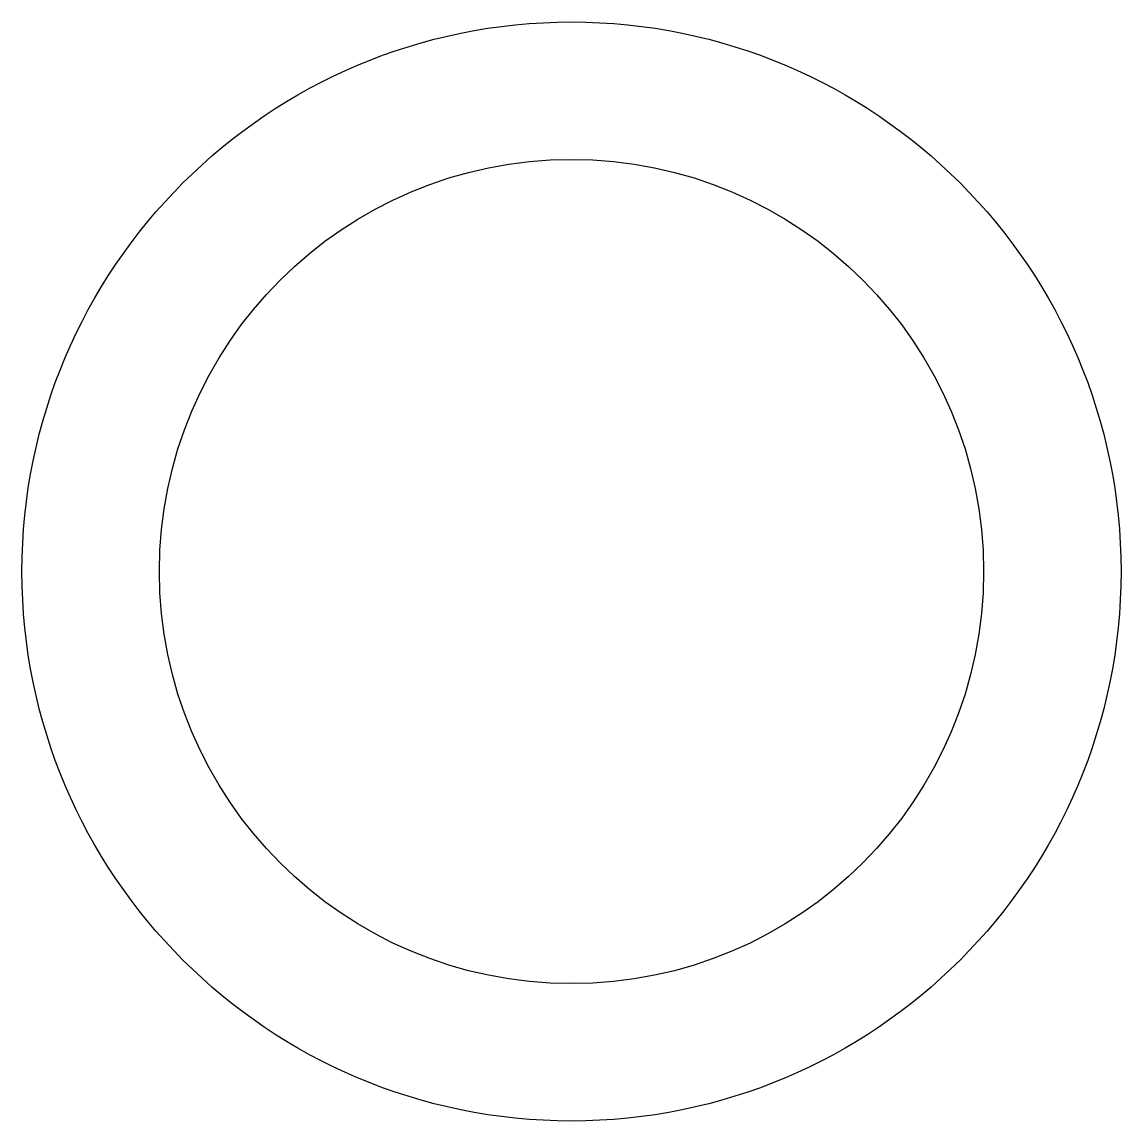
# Model space of a CAD drawing. Header units: inches. Extents: x 17.14 to 25.14, y 8.49 to 16.49.
import ezdxf

# ---------------------------------------------------------------- set-up
doc = ezdxf.new("R2010")
doc.units = ezdxf.units.IN
doc.header["$MEASUREMENT"] = 0

msp = doc.modelspace()

# ---------------------------------------------------------------- linework, layer by layer
for radius in [4, 3]:
    msp.add_circle((21.1445, 12.4911), radius)

doc.saveas('drawing.dxf')
